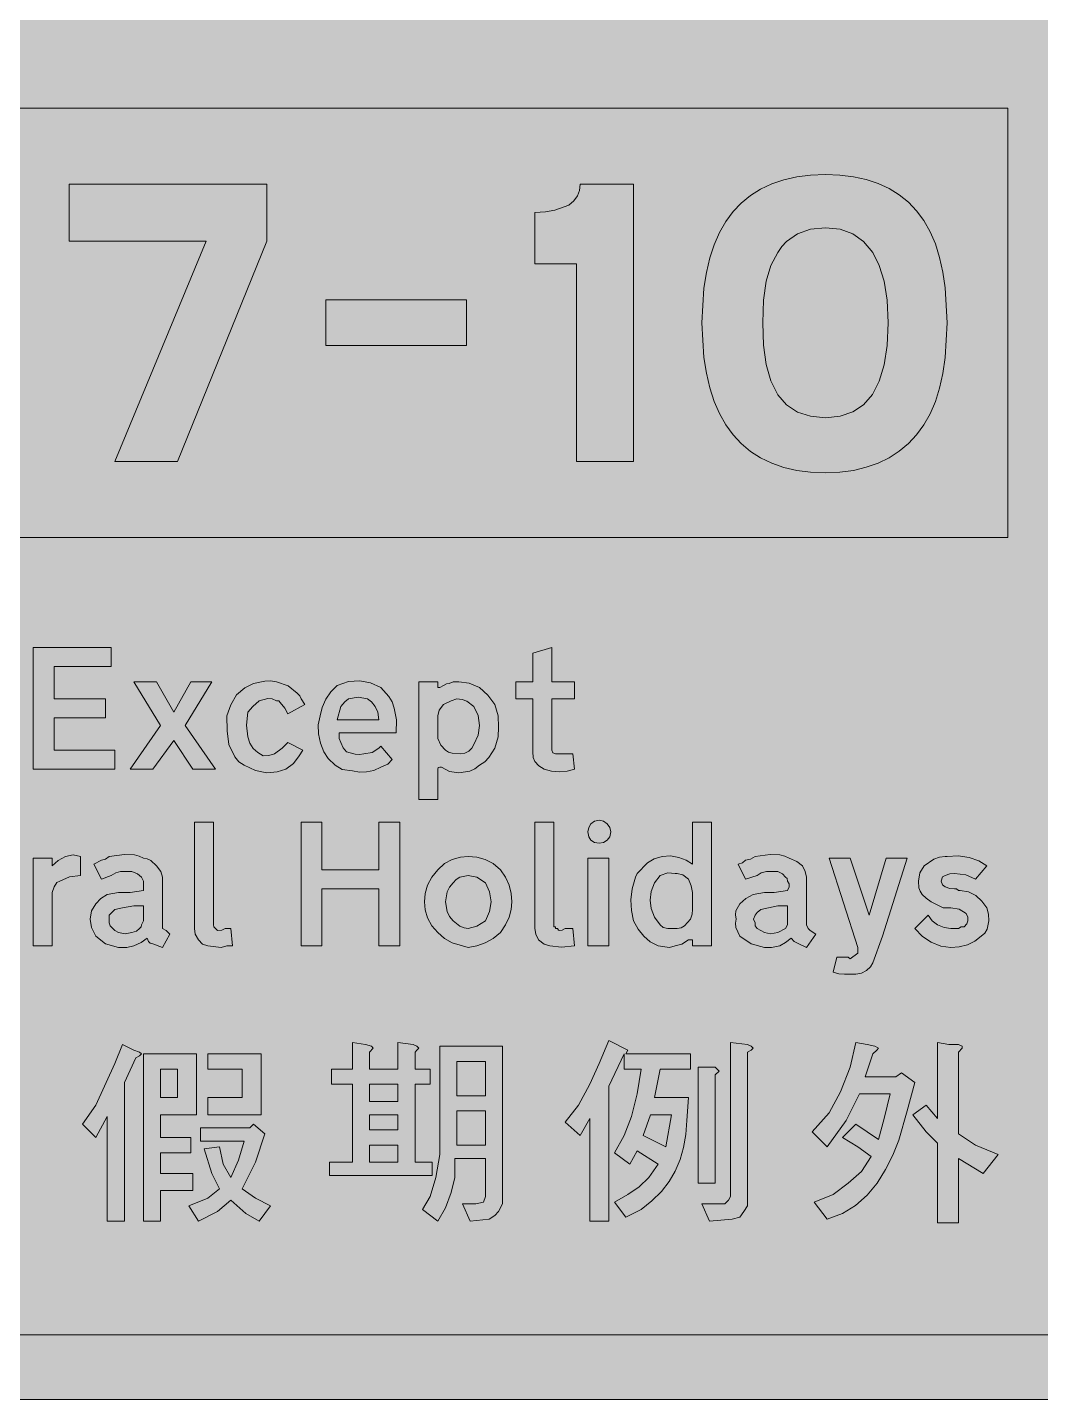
# Model space of a CAD drawing. Header units: metres. Extents: x 130 to 440, y 6 to 266.
# Drawn here: x 194.8 to 290.7, y 5.9 to 136 of the extents above; entities that cross this region are included whole.
import ezdxf

# ---------------------------------------------------------------- set-up
doc = ezdxf.new("R2010")
doc.units = ezdxf.units.M
for name, color, linetype, true_color in [('FILL_BLACK_000000', 7, 'Continuous', 0x000000), ('FILL_BLUE_0000FF', 7, 'Continuous', 0x0000ff), ('FILL_WHITE_FFFFFF', 7, 'Continuous', 0xffffff), ('STROKE_BLUE_0000FF', 7, 'Continuous', 0x0000ff), ('STROKE_WHITE_FFFFFF', 7, 'Continuous', 0xffffff)]:
    doc.layers.add(name, color=color, linetype=linetype, true_color=true_color)

msp = doc.modelspace()

# ---------------------------------------------------------------- hatches: boundary and pattern name
at = {"layer": 'FILL_BLACK_000000', "true_color": 0x000000}
h = msp.add_hatch(color=7, dxfattribs=at)
h.dxf.hatch_style = 1
h.paths.add_polyline_path([(211.68, 115.74), (198.72, 115.74), (198.72, 121.14), (217.44, 121.14), (217.44, 115.74), (208.98, 94.86), (203.04, 94.86), (211.68, 115.74)])
h = msp.add_hatch(color=7, dxfattribs=at)
h.dxf.hatch_style = 1
h.paths.add_polyline_path([(252.18, 94.86), (246.78, 94.86), (246.78, 113.58), (242.82, 113.58), (242.82, 118.44), (243.83, 118.5), (244.71, 118.67), (246.06, 119.16), (246.53, 119.57), (246.87, 120.02), (247.07, 120.53), (247.14, 121.14), (252.18, 121.14), (252.18, 94.86)])
h = msp.add_hatch(color=7, dxfattribs=at)
h.dxf.hatch_style = 1
h.paths.add_polyline_path([(281.49, 103.2), (281.18, 101.81), (280.78, 100.53), (280.29, 99.37), (279.69, 98.32), (279, 97.38), (278.22, 96.55), (277.35, 95.83), (276.39, 95.21), (275.36, 94.7), (274.23, 94.3), (273.03, 94.01), (271.74, 93.84), (270.36, 93.78), (268.95, 93.84), (267.64, 94.01), (266.41, 94.29), (265.27, 94.69), (264.22, 95.19), (263.26, 95.81), (262.39, 96.54), (261.61, 97.38), (260.92, 98.33), (260.32, 99.39), (259.81, 100.55), (259.4, 101.83), (259.08, 103.21), (258.85, 104.7), (258.66, 108), (258.85, 111.29), (259.08, 112.77), (259.4, 114.14), (259.81, 115.4), (260.32, 116.56), (260.92, 117.6), (261.61, 118.53), (262.39, 119.35), (263.26, 120.07), (264.22, 120.67), (265.27, 121.16), (266.41, 121.55), (267.64, 121.82), (268.95, 121.99), (270.36, 122.04), (271.74, 121.99), (273.03, 121.83), (274.23, 121.57), (275.36, 121.21), (276.39, 120.73), (277.35, 120.14), (278.22, 119.44), (279, 118.62), (279.69, 117.68), (280.29, 116.63), (280.78, 115.47), (281.18, 114.19), (281.49, 112.8), (281.71, 111.3), (281.88, 108), (281.71, 104.7), (281.49, 103.2)])
h.paths.add_polyline_path([(275.92, 111.94), (275.46, 113.44), (274.86, 114.66), (273.98, 115.71), (272.95, 116.44), (271.75, 116.86), (270.36, 117), (268.95, 116.86), (267.71, 116.44), (266.66, 115.71), (266.23, 115.23), (265.86, 114.66), (265.18, 113.44), (264.74, 111.94), (264.49, 110.13), (264.42, 108), (264.49, 105.87), (264.74, 104.04), (265.18, 102.48), (265.86, 101.16), (266.66, 100.22), (267.71, 99.54), (268.95, 99.14), (270.36, 99), (271.75, 99.14), (272.96, 99.55), (273.98, 100.23), (274.82, 101.21), (275.46, 102.46), (275.93, 104.01), (276.21, 105.86), (276.3, 108), (276.2, 110.13), (275.92, 111.94)], flags=16)
h = msp.add_hatch(color=7, dxfattribs=at)
h.dxf.hatch_style = 1
h.paths.add_polyline_path([(236.34, 110.16), (236.34, 105.84), (223.02, 105.84), (223.02, 110.16), (236.34, 110.16)])
at = {"layer": 'FILL_BLUE_0000FF', "true_color": 0x0000ff}
h = msp.add_hatch(color=7, dxfattribs=at)
h.dxf.hatch_style = 1
h.paths.add_polyline_path([(427.32, 259.92), (428.4, 259.79), (429.48, 259.38), (430.12, 259.18), (430.7, 258.89), (431.64, 258.12), (432.5, 257.04), (433.08, 255.96), (433.29, 255.39), (433.4, 254.79), (433.44, 253.62), (433.44, 18.36), (433.34, 17.15), (433.01, 15.98), (432.45, 14.87), (431.64, 13.86), (430.7, 13.1), (430.12, 12.8), (429.48, 12.6), (428.4, 12.2), (427.32, 12.06), (142.02, 12.06), (140.91, 12.16), (139.79, 12.49), (138.7, 13.05), (137.7, 13.86), (136.91, 14.94), (136.26, 16.02), (136.01, 17.19), (135.9, 18.36), (135.9, 253.62), (136, 254.83), (136.33, 256.01), (136.89, 257.11), (137.7, 258.12), (138.7, 258.93), (139.79, 259.49), (140.91, 259.82), (142.02, 259.92), (427.32, 259.92)])
at = {"layer": 'FILL_WHITE_FFFFFF', "true_color": 0xffffff}
h = msp.add_hatch(color=7, dxfattribs=at)
h.dxf.hatch_style = 1
h.paths.add_polyline_path([(427.32, 266.04), (429.57, 265.86), (430.71, 265.58), (431.82, 265.14), (433, 264.67), (434.12, 264.06), (435.16, 263.32), (436.14, 262.44), (437.63, 260.44), (438.84, 258.3), (439.49, 255.96), (439.68, 254.81), (439.74, 253.62), (439.74, 18.36), (439.68, 17.17), (439.49, 16.02), (438.84, 13.68), (437.63, 11.54), (436.14, 9.54), (435.16, 8.66), (434.12, 7.92), (433, 7.31), (431.82, 6.84), (430.71, 6.4), (429.57, 6.12), (427.32, 5.94), (142.02, 5.94), (139.77, 6.12), (138.63, 6.4), (137.52, 6.84), (136.34, 7.31), (135.25, 7.92), (134.25, 8.66), (133.38, 9.54), (132.5, 10.52), (131.74, 11.54), (130.5, 13.68), (129.85, 16.02), (129.66, 17.17), (129.6, 18.36), (129.6, 253.62), (129.66, 254.73), (129.85, 255.89), (130.5, 258.3), (131.74, 260.44), (132.5, 261.46), (133.38, 262.44), (134.25, 263.32), (135.25, 264.06), (136.34, 264.67), (137.52, 265.14), (138.63, 265.58), (139.77, 265.86), (142.02, 266.04), (427.32, 266.04)])
h = msp.add_hatch(color=7, dxfattribs=at)
h.dxf.hatch_style = 1
h.paths.add_polyline_path([(287.64, 128.34), (287.64, 87.66), (152.82, 87.66), (152.82, 128.34), (287.64, 128.34)])
h = msp.add_hatch(color=7, dxfattribs=at)
h.dxf.hatch_style = 1
h.paths.add_polyline_path([(195.3, 77.22), (202.68, 77.22), (202.68, 75.42), (197.28, 75.42), (197.28, 72.36), (202.14, 72.36), (202.14, 70.56), (197.28, 70.56), (197.28, 67.5), (203.04, 67.5), (203.04, 65.7), (195.3, 65.7), (195.3, 77.22)])
h = msp.add_hatch(color=7, dxfattribs=at)
h.dxf.hatch_style = 1
h.paths.add_polyline_path([(244.55, 67.25), (244.8, 67.14), (245.7, 67.14), (246.42, 67.14), (246.6, 65.7), (245.9, 65.5), (245.16, 65.43), (244.42, 65.5), (243.72, 65.7), (243.2, 65.99), (242.82, 66.42), (242.66, 66.8), (242.64, 67.32), (242.64, 72.36), (241.02, 72.36), (241.02, 73.98), (242.64, 73.98), (242.64, 76.68), (244.44, 77.22), (244.44, 73.98), (246.6, 73.98), (246.6, 72.36), (244.44, 72.36), (244.44, 67.5), (244.55, 67.25)])
h = msp.add_hatch(color=7, dxfattribs=at)
h.dxf.hatch_style = 1
h.paths.add_polyline_path([(208.62, 68.4), (206.64, 65.7), (204.48, 65.7), (207.36, 69.84), (204.84, 73.98), (207, 73.98), (208.62, 71.1), (210.24, 73.98), (212.22, 73.98), (209.7, 69.84), (212.58, 65.7), (210.42, 65.7), (208.62, 68.4)])
h = msp.add_hatch(color=7, dxfattribs=at)
h.dxf.hatch_style = 1
h.paths.add_polyline_path([(217.62, 66.98), (218.16, 67.14), (218.88, 67.68), (219.42, 68.22), (220.86, 67.5), (220.5, 66.96), (219.96, 66.24), (219.24, 65.7), (218.41, 65.45), (217.44, 65.34), (216.36, 65.57), (215.28, 66.06), (214.8, 66.39), (214.42, 66.85), (213.84, 68.04), (213.68, 69.32), (213.66, 70.74), (214.04, 71.8), (214.56, 72.72), (215.37, 73.4), (216.18, 73.8), (217.26, 74.03), (217.8, 74.05), (218.34, 73.98), (219.46, 73.58), (220.32, 72.9), (220.57, 72.63), (220.68, 72.36), (221.04, 71.82), (219.42, 70.92), (219.13, 71.46), (218.7, 72), (218.59, 72.16), (218.34, 72.18), (217.93, 72.36), (217.53, 72.38), (216.72, 72.18), (216.11, 71.64), (215.64, 71.1), (215.5, 69.86), (215.64, 68.76), (215.84, 68.15), (216.16, 67.66), (216.58, 67.27), (217.08, 66.96), (217.62, 66.98)])
h = msp.add_hatch(color=7, dxfattribs=at)
h.dxf.hatch_style = 1
h.paths.add_polyline_path([(223.92, 66.06), (223.24, 66.69), (222.84, 67.32), (222.51, 68.16), (222.32, 69.03), (222.31, 69.9), (222.48, 70.74), (222.68, 71.54), (223.02, 72.32), (223.49, 73.02), (224.1, 73.62), (225.18, 74), (226.24, 74.07), (227.26, 73.87), (228.24, 73.44), (229, 72.59), (229.3, 72.07), (229.5, 71.46), (229.72, 70.36), (229.68, 69.12), (224.28, 69.12), (224.28, 68.94), (224.28, 68.58), (224.46, 68.22), (224.66, 67.7), (225, 67.32), (225.81, 67.1), (226.21, 67.07), (226.62, 67.14), (227.41, 67.28), (228.06, 67.68), (228.24, 67.86), (229.32, 66.6), (228.91, 66.17), (228.24, 65.88), (227.57, 65.57), (226.89, 65.43), (226.21, 65.42), (225.54, 65.52), (224.59, 65.66), (223.92, 66.06)])
h.paths.add_polyline_path([(227.95, 71.08), (227.7, 71.64), (227.34, 72.07), (226.98, 72.36), (226.08, 72.5), (225.18, 72.36), (224.82, 72.07), (224.46, 71.64), (224.1, 70.38), (228.06, 70.38), (227.95, 71.08)], flags=16)
h = msp.add_hatch(color=7, dxfattribs=at)
h.dxf.hatch_style = 1
h.paths.add_polyline_path([(234.45, 73.78), (234.72, 73.8), (235.1, 73.96), (235.62, 73.98), (236.61, 73.85), (237.6, 73.44), (238.39, 72.7), (239.04, 71.82), (239.36, 70.74), (239.4, 69.66), (239.36, 68.74), (239.04, 67.68), (238.46, 66.8), (238.08, 66.39), (237.6, 66.06), (237.16, 65.72), (236.68, 65.5), (235.62, 65.34), (234.74, 65.48), (234, 65.88), (233.82, 65.88), (233.66, 65.86), (233.64, 65.7), (233.64, 62.82), (231.84, 62.82), (231.84, 73.98), (233.64, 73.98), (233.64, 73.44), (233.82, 73.44), (234.18, 73.62), (234.45, 73.78)])
h.paths.add_polyline_path([(233.64, 70.74), (233.64, 68.58), (233.93, 67.97), (234.36, 67.5), (234.66, 67.29), (235.01, 67.19), (235.8, 67.14), (236.2, 67.2), (236.57, 67.39), (236.86, 67.67), (237.06, 68.04), (237.47, 68.91), (237.6, 69.84), (237.47, 70.77), (237.06, 71.64), (236.39, 72.14), (235.95, 72.3), (235.44, 72.36), (234.9, 72.18), (234.18, 71.82), (233.78, 71.28), (233.64, 70.74)], flags=16)
h = msp.add_hatch(color=7, dxfattribs=at)
h.dxf.hatch_style = 1
h.paths.add_polyline_path([(210.6, 60.66), (212.4, 60.66), (212.4, 50.94), (212.42, 50.76), (212.58, 50.58), (212.76, 50.4), (213.19, 50.42), (213.48, 50.58), (214.02, 50.58), (214.2, 48.96), (213.66, 48.94), (213.12, 48.78), (211.86, 48.96), (211.34, 49.1), (210.96, 49.5), (210.65, 50.04), (210.6, 50.58), (210.6, 60.66)])
h = msp.add_hatch(color=7, dxfattribs=at)
h.dxf.hatch_style = 1
h.paths.add_polyline_path([(228.06, 54.36), (222.66, 54.36), (222.66, 48.96), (220.68, 48.96), (220.68, 60.66), (222.66, 60.66), (222.66, 56.16), (228.06, 56.16), (228.06, 60.66), (230.04, 60.66), (230.04, 48.96), (228.06, 48.96), (228.06, 54.36)])
h = msp.add_hatch(color=7, dxfattribs=at)
h.dxf.hatch_style = 1
h.paths.add_polyline_path([(244.62, 60.66), (244.62, 50.94), (244.62, 50.83), (244.62, 50.76), (244.8, 50.76), (244.8, 50.58), (244.98, 50.58), (245.07, 50.42), (245.16, 50.4), (245.43, 50.42), (245.7, 50.58), (246.42, 50.58), (246.6, 48.96), (245.36, 48.83), (244.26, 48.96), (243.72, 49.1), (243.18, 49.5), (242.93, 50.04), (242.82, 50.58), (242.82, 60.66), (244.62, 60.66)])
h = msp.add_hatch(color=7, dxfattribs=at)
h.dxf.hatch_style = 1
h.paths.add_polyline_path([(249.93, 59.29), (249.68, 58.95), (249.34, 58.75), (248.94, 58.68), (248.47, 58.75), (248.13, 58.95), (247.93, 59.29), (247.86, 59.76), (247.93, 60.16), (248.13, 60.5), (248.47, 60.75), (248.94, 60.84), (249.34, 60.75), (249.68, 60.5), (249.93, 60.16), (250.02, 59.76), (249.93, 59.29)])
h = msp.add_hatch(color=7, dxfattribs=at)
h.dxf.hatch_style = 1
h.paths.add_polyline_path([(256.14, 48.96), (255.6, 48.78), (254.52, 48.96), (253.77, 49.33), (253.15, 49.86), (252.62, 50.53), (252.18, 51.3), (251.98, 52.28), (251.93, 53.3), (252.05, 54.36), (252.36, 55.44), (252.54, 55.8), (253.51, 56.81), (254.13, 57.19), (254.88, 57.42), (255.68, 57.46), (256.46, 57.33), (257.16, 57.07), (257.76, 56.7), (257.76, 60.66), (259.56, 60.66), (259.56, 48.96), (257.76, 48.96), (257.76, 49.5), (257.58, 49.5), (257.4, 49.5), (256.77, 49.1), (256.14, 48.96)])
h.paths.add_polyline_path([(257.02, 50.83), (257.58, 51.48), (257.74, 51.93), (257.76, 52.38), (257.76, 54), (257.65, 54.63), (257.4, 55.26), (256.86, 55.67), (256.32, 55.8), (256.14, 55.8), (255.42, 55.85), (254.7, 55.62), (254.16, 54.9), (253.86, 54.09), (253.76, 53.28), (253.86, 52.47), (254.16, 51.66), (254.7, 50.94), (254.99, 50.69), (255.42, 50.58), (256.32, 50.58), (256.69, 50.64), (257.02, 50.83)], flags=16)
h = msp.add_hatch(color=7, dxfattribs=at)
h.dxf.hatch_style = 1
h.paths.add_polyline_path([(197.66, 57.04), (198.36, 57.42), (199.08, 57.56), (199.8, 57.42), (199.8, 55.62), (198.74, 55.49), (197.82, 55.08), (197.55, 54.95), (197.28, 54.54), (197.1, 54), (197.1, 48.96), (195.3, 48.96), (195.3, 57.24), (197.1, 57.24), (197.1, 56.52), (197.66, 57.04)])
h = msp.add_hatch(color=7, dxfattribs=at)
h.dxf.hatch_style = 1
h.paths.add_polyline_path([(202.14, 57.17), (202.5, 57.42), (203.94, 57.6), (204.91, 57.56), (205.33, 57.45), (205.74, 57.24), (206.11, 57.18), (206.44, 57.02), (207, 56.52), (207.41, 55.98), (207.54, 55.44), (207.54, 53.64), (207.54, 50.94), (207.54, 50.58), (207.9, 50.4), (208.26, 50.04), (207.54, 48.78), (206.64, 49.14), (206.4, 49.2), (206.24, 49.34), (206.1, 49.68), (205.54, 49.25), (204.84, 48.96), (204.19, 48.8), (203.4, 48.78), (202.14, 49.14), (201.24, 49.86), (200.84, 50.67), (200.7, 51.48), (200.84, 52.27), (201.24, 52.92), (201.71, 53.44), (202.32, 53.82), (203.4, 54), (204.48, 54), (205.74, 54.18), (205.74, 54.54), (205.74, 55.08), (205.56, 55.44), (205.18, 55.78), (204.66, 55.98), (203.58, 55.98), (203.13, 55.87), (202.68, 55.62), (201.78, 55.26), (201.06, 56.7), (201.78, 57.06), (202.14, 57.17)])
h.paths.add_polyline_path([(204.66, 50.22), (205.09, 50.33), (205.38, 50.58), (205.54, 50.76), (205.56, 50.94), (205.74, 51.3), (205.74, 52.74), (204.84, 52.74), (203.76, 52.56), (203.04, 52.38), (202.5, 51.84), (202.5, 51.12), (202.61, 50.85), (202.86, 50.58), (203.04, 50.4), (203.4, 50.22), (204.03, 50.09), (204.66, 50.22)], flags=16)
h = msp.add_hatch(color=7, dxfattribs=at)
h.dxf.hatch_style = 1
h.paths.add_polyline_path([(232.67, 54.7), (233.06, 55.45), (233.64, 56.16), (234.27, 56.74), (235.01, 57.13), (235.79, 57.35), (236.52, 57.42), (237.33, 57.35), (238.12, 57.13), (238.87, 56.74), (239.58, 56.16), (240.05, 55.45), (240.39, 54.7), (240.59, 53.91), (240.66, 53.1), (240.59, 52.4), (240.39, 51.66), (240.05, 50.92), (239.58, 50.22), (238.87, 49.64), (238.12, 49.23), (237.33, 48.95), (236.52, 48.78), (235.01, 49.23), (234.27, 49.64), (233.64, 50.22), (233.06, 50.85), (232.67, 51.59), (232.45, 52.37), (232.38, 53.1), (232.45, 53.91), (232.67, 54.7)])
h.paths.add_polyline_path([(235.38, 55.24), (235.08, 54.9), (234.74, 54.49), (234.52, 54.07), (234.36, 53.1), (234.52, 52.2), (234.74, 51.73), (235.08, 51.3), (235.73, 50.81), (236.12, 50.64), (236.52, 50.58), (237.33, 50.81), (238.14, 51.3), (238.55, 52.2), (238.68, 53.1), (238.55, 54.07), (238.14, 54.9), (237.33, 55.46), (236.52, 55.62), (235.73, 55.46), (235.38, 55.24)], flags=16)
h = msp.add_hatch(color=7, dxfattribs=at)
h.dxf.hatch_style = 1
h.paths.add_polyline_path([(249.84, 57.24), (249.84, 48.96), (247.86, 48.96), (247.86, 57.24), (249.84, 57.24)])
h = msp.add_hatch(color=7, dxfattribs=at)
h.dxf.hatch_style = 1
h.paths.add_polyline_path([(262.8, 57.06), (263.25, 57.17), (263.7, 57.42), (265.14, 57.6), (266.04, 57.56), (266.51, 57.45), (266.94, 57.24), (267.64, 56.95), (268.2, 56.52), (268.45, 55.98), (268.56, 55.44), (268.56, 53.64), (268.56, 50.94), (268.74, 50.58), (268.92, 50.4), (269.46, 50.04), (268.56, 48.78), (267.84, 49.14), (267.41, 49.34), (267.12, 49.68), (266.58, 49.25), (266.04, 48.96), (265.25, 48.8), (264.6, 48.78), (263.34, 49.14), (262.26, 49.86), (261.88, 50.67), (261.83, 51.08), (261.9, 51.48), (261.83, 51.88), (261.88, 52.27), (262.26, 52.92), (262.82, 53.44), (263.52, 53.82), (264.6, 54), (265.5, 54), (266.76, 54.18), (266.94, 54.54), (266.92, 54.81), (266.76, 55.08), (266.74, 55.33), (266.58, 55.44), (266.29, 55.78), (265.86, 55.98), (264.78, 55.98), (264.26, 55.87), (263.88, 55.62), (262.8, 55.26), (262.08, 56.7), (262.51, 56.81), (262.8, 57.06)])
h.paths.add_polyline_path([(265.86, 50.22), (266.58, 50.58), (266.76, 50.94), (266.76, 51.3), (266.76, 52.74), (265.86, 52.74), (264.96, 52.56), (264.24, 52.38), (263.9, 52.11), (263.7, 51.84), (263.56, 51.48), (263.7, 51.12), (263.72, 50.85), (263.88, 50.58), (264.24, 50.4), (264.6, 50.22), (265.16, 50.09), (265.86, 50.22)], flags=16)
h = msp.add_hatch(color=7, dxfattribs=at)
h.dxf.hatch_style = 1
h.paths.add_polyline_path([(273.42, 48.78), (270.72, 57.24), (272.7, 57.24), (274.5, 51.84), (276.12, 57.24), (278.1, 57.24), (275.76, 49.86), (274.86, 47.34), (274.63, 46.94), (274.25, 46.6), (273.77, 46.35), (273.24, 46.26), (272.16, 46.26), (271.62, 46.28), (271.08, 46.44), (271.44, 47.88), (272.52, 47.88), (272.7, 47.7), (273.42, 48.24), (273.42, 48.78)])
h = msp.add_hatch(color=7, dxfattribs=at)
h.dxf.hatch_style = 1
h.paths.add_polyline_path([(282.15, 54.38), (282.6, 54.36), (282.78, 54.36), (282.96, 54.18), (283.14, 54.18), (283.91, 54.05), (284.6, 53.71), (285.19, 53.19), (285.66, 52.56), (285.82, 51.93), (285.84, 51.3), (285.68, 50.51), (285.46, 50.16), (285.12, 49.86), (284.52, 49.39), (283.81, 49.05), (283.04, 48.85), (282.24, 48.78), (281.3, 48.91), (280.39, 49.28), (279.56, 49.84), (278.82, 50.58), (280.08, 51.84), (280.46, 51.32), (280.98, 50.94), (281.61, 50.69), (282.24, 50.58), (282.96, 50.58), (283.23, 50.74), (283.5, 50.76), (283.75, 51.03), (283.86, 51.3), (283.86, 51.66), (283.68, 52.02), (283.03, 52.43), (282.24, 52.56), (281.52, 52.56), (280.39, 53.12), (279.9, 53.45), (279.54, 53.82), (279.33, 54.12), (279.22, 54.45), (279.18, 55.08), (279.31, 55.87), (279.72, 56.52), (280.64, 57.17), (281.16, 57.36), (281.7, 57.42), (281.88, 57.42), (282.95, 57.46), (283.97, 57.31), (284.89, 56.99), (285.66, 56.52), (284.58, 55.26), (283.66, 55.67), (282.6, 55.8), (282.15, 55.78), (281.7, 55.62), (281.45, 55.49), (281.34, 55.08), (281.45, 54.74), (281.7, 54.54), (282.15, 54.38)])
h = msp.add_hatch(color=7, dxfattribs=at)
h.dxf.hatch_style = 1
h.paths.add_polyline_path([(205.38, 38.88), (205.56, 38.7), (205.38, 38.52), (205.02, 38.34), (203.94, 36), (203.94, 22.86), (202.32, 22.86), (202.32, 32.76), (201.24, 30.78), (199.98, 32.04), (201.24, 33.84), (203.04, 37.8), (203.76, 39.6), (204.84, 39.06), (205.38, 38.88)])
h = msp.add_hatch(color=7, dxfattribs=at)
h.dxf.hatch_style = 1
h.paths.add_polyline_path([(227.34, 39.42), (227.52, 39.24), (227.16, 38.88), (227.16, 37.26), (229.86, 37.26), (229.86, 39.78), (231.3, 39.6), (231.66, 39.42), (231.84, 39.24), (231.66, 39.06), (231.48, 38.88), (231.48, 37.26), (232.92, 37.26), (232.92, 35.82), (231.48, 35.82), (231.48, 28.44), (233.1, 28.44), (233.1, 27.18), (223.38, 27.18), (223.38, 28.44), (225.54, 28.44), (225.54, 35.82), (223.56, 35.82), (223.56, 37.26), (225.54, 37.26), (225.54, 39.78), (226.8, 39.6), (227.34, 39.42)])
h.paths.add_polyline_path([(227.16, 31.5), (229.86, 31.5), (229.86, 32.94), (227.16, 32.94), (227.16, 31.5)], flags=16)
h.paths.add_polyline_path([(227.16, 30.06), (227.16, 28.44), (229.86, 28.44), (229.86, 30.06), (227.16, 30.06)], flags=16)
h.paths.add_polyline_path([(229.86, 35.82), (227.16, 35.82), (227.16, 34.2), (229.86, 34.2), (229.86, 35.82)], flags=16)
h = msp.add_hatch(color=7, dxfattribs=at)
h.dxf.hatch_style = 1
h.paths.add_polyline_path([(239.4, 23.76), (239.04, 23.4), (238.5, 23.04), (236.7, 22.86), (235.98, 24.48), (237.24, 24.48), (237.96, 24.66), (238.14, 25.2), (238.14, 28.8), (235.26, 28.8), (235.26, 27), (234.9, 25.56), (234.36, 24.12), (233.64, 22.86), (232.2, 23.94), (232.92, 25.2), (233.46, 27), (233.82, 29.16), (233.82, 39.42), (239.76, 39.42), (239.76, 24.48), (239.4, 23.76)])
h.paths.add_polyline_path([(235.44, 33.3), (235.44, 30.06), (238.14, 30.06), (238.14, 33.3), (235.44, 33.3)], flags=16)
h.paths.add_polyline_path([(238.14, 37.98), (235.44, 37.98), (235.44, 34.74), (238.14, 34.74), (238.14, 37.98)], flags=16)
h = msp.add_hatch(color=7, dxfattribs=at)
h.dxf.hatch_style = 1
h.paths.add_polyline_path([(248.04, 35.82), (248.94, 37.8), (249.84, 39.96), (251.64, 39.06), (251.46, 38.7), (257.58, 38.7), (257.58, 37.26), (254.7, 37.26), (254.16, 34.56), (257.4, 34.56), (257.22, 32.4), (257.13, 31.07), (256.92, 29.84), (256.6, 28.68), (256.14, 27.6), (255.55, 26.6), (254.82, 25.65), (253.93, 24.77), (252.9, 23.94), (251.46, 23.22), (250.38, 24.66), (251.64, 25.38), (252.72, 26.1), (253.62, 27), (254.52, 28.26), (252.54, 29.52), (251.82, 28.26), (250.38, 29.34), (251.28, 30.96), (252, 32.76), (252.54, 34.92), (252.9, 37.26), (251.28, 37.26), (251.28, 38.7), (249.84, 35.64), (249.84, 22.86), (248.04, 22.86), (248.04, 32.58), (247.14, 30.96), (245.7, 32.22), (246.96, 33.84), (248.04, 35.82)])
h.paths.add_polyline_path([(255.24, 29.88), (255.78, 32.94), (253.8, 32.94), (253.08, 30.96), (255.24, 29.88)], flags=16)
h = msp.add_hatch(color=7, dxfattribs=at)
h.dxf.hatch_style = 1
h.paths.add_polyline_path([(262.98, 39.6), (263.34, 39.42), (263.52, 39.24), (263.34, 39.06), (262.98, 38.88), (262.98, 24.3), (262.62, 23.76), (262.26, 23.22), (261.54, 23.04), (259.38, 22.86), (258.66, 24.48), (260.82, 24.48), (261.18, 24.84), (261.36, 25.2), (261.36, 39.78), (262.98, 39.6)])
h = msp.add_hatch(color=7, dxfattribs=at)
h.dxf.hatch_style = 1
h.paths.add_polyline_path([(275.04, 39.42), (275.4, 39.24), (275.22, 39.06), (274.86, 38.7), (274.14, 36.54), (277.02, 36.54), (277.56, 36.9), (278.82, 36), (278.1, 33.3), (277.31, 30.51), (276.74, 29.1), (276.06, 27.74), (275.25, 26.46), (274.3, 25.31), (273.22, 24.34), (271.98, 23.58), (270.54, 23.04), (269.28, 24.66), (271.08, 25.38), (272.52, 26.46), (273.78, 27.54), (274.68, 28.98), (273.42, 29.88), (271.98, 30.78), (273.24, 32.04), (275.4, 30.6), (275.94, 32.58), (276.48, 34.92), (273.6, 34.92), (272.34, 32.4), (270.54, 29.88), (269.1, 31.32), (270.72, 33.12), (271.8, 35.1), (272.7, 37.44), (273.24, 39.78), (274.32, 39.6), (275.04, 39.42)])
h = msp.add_hatch(color=7, dxfattribs=at)
h.dxf.hatch_style = 1
h.paths.add_polyline_path([(282.96, 39.6), (283.32, 39.42), (283.32, 39.24), (282.96, 38.88), (282.96, 31.14), (284.58, 30.06), (286.74, 29.16), (285.3, 27.36), (282.96, 28.8), (282.96, 22.68), (280.98, 22.68), (280.98, 30.24), (279.9, 31.32), (278.64, 32.94), (279.9, 33.84), (280.98, 32.58), (280.98, 39.78), (282.06, 39.6), (282.96, 39.6)])
h = msp.add_hatch(color=7, dxfattribs=at)
h.dxf.hatch_style = 1
h.paths.add_polyline_path([(210.78, 32.94), (207.36, 32.94), (207.36, 30.78), (210.24, 30.78), (210.24, 29.34), (207.36, 29.34), (207.36, 27.36), (210.42, 27.36), (210.42, 25.74), (207.36, 25.74), (207.36, 22.86), (205.74, 22.86), (205.74, 38.7), (210.78, 38.7), (210.78, 32.94)])
h.paths.add_polyline_path([(208.98, 37.26), (207.36, 37.26), (207.36, 34.56), (208.98, 34.56), (208.98, 37.26)], flags=16)
h = msp.add_hatch(color=7, dxfattribs=at)
h.dxf.hatch_style = 1
h.paths.add_polyline_path([(216.9, 38.7), (216.9, 32.94), (211.86, 32.94), (211.86, 34.56), (215.1, 34.56), (215.1, 37.26), (211.86, 37.26), (211.86, 38.7), (216.9, 38.7)])
h = msp.add_hatch(color=7, dxfattribs=at)
h.dxf.hatch_style = 1
h.paths.add_polyline_path([(259.92, 37.44), (260.28, 37.08), (259.92, 36.72), (259.92, 26.46), (258.3, 26.46), (258.3, 37.44), (259.92, 37.44)])
h = msp.add_hatch(color=7, dxfattribs=at)
h.dxf.hatch_style = 1
h.paths.add_polyline_path([(215.82, 31.68), (216.18, 32.04), (217.26, 31.14), (216.36, 28.44), (215.1, 25.92), (216.36, 25.02), (217.8, 24.3), (216.72, 22.86), (215.46, 23.58), (214.02, 24.84), (212.76, 23.76), (210.96, 22.86), (210.06, 24.3), (211.86, 25.02), (212.94, 25.92), (212.22, 27.36), (211.5, 29.7), (212.94, 29.88), (213.3, 28.26), (214.02, 27), (214.74, 28.62), (215.28, 30.42), (211.14, 30.42), (211.14, 31.68), (215.82, 31.68)])

# ---------------------------------------------------------------- linework, layer by layer
at = {"layer": 'FILL_BLACK_000000', "lineweight": 0, "true_color": 0x000000}
for points in [[(211.68, 115.74), (198.72, 115.74), (198.72, 121.14), (217.44, 121.14), (217.44, 115.74), (208.98, 94.86), (203.04, 94.86)], [(252.18, 94.86), (246.78, 94.86), (246.78, 113.58), (242.82, 113.58), (242.82, 118.44), (243.83, 118.5), (244.71, 118.67), (246.06, 119.16), (246.53, 119.57), (246.87, 120.02), (247.07, 120.53), (247.14, 121.14), (252.18, 121.14)], [(281.49, 103.2), (281.18, 101.81), (280.78, 100.53), (280.29, 99.37), (279.69, 98.32), (279, 97.38), (278.22, 96.55), (277.35, 95.83), (276.39, 95.21), (275.36, 94.7), (274.23, 94.3), (273.03, 94.01), (271.74, 93.84), (270.36, 93.78), (268.95, 93.84), (267.64, 94.01), (266.41, 94.29), (265.27, 94.69), (264.22, 95.19), (263.26, 95.81), (262.39, 96.54), (261.61, 97.38), (260.92, 98.33), (260.32, 99.39), (259.81, 100.55), (259.4, 101.83), (259.08, 103.21), (258.85, 104.7), (258.66, 108), (258.85, 111.29), (259.08, 112.77), (259.4, 114.14), (259.81, 115.4), (260.32, 116.56), (260.92, 117.6), (261.61, 118.53), (262.39, 119.35), (263.26, 120.07), (264.22, 120.67), (265.27, 121.16), (266.41, 121.55), (267.64, 121.82), (268.95, 121.99), (270.36, 122.04), (271.74, 121.99), (273.03, 121.83), (274.23, 121.57), (275.36, 121.21), (276.39, 120.73), (277.35, 120.14), (278.22, 119.44), (279, 118.62), (279.69, 117.68), (280.29, 116.63), (280.78, 115.47), (281.18, 114.19), (281.49, 112.8), (281.71, 111.3), (281.88, 108), (281.71, 104.7)], [(275.92, 111.94), (275.46, 113.44), (274.86, 114.66), (273.98, 115.71), (272.95, 116.44), (271.75, 116.86), (270.36, 117), (268.95, 116.86), (267.71, 116.44), (266.66, 115.71), (266.23, 115.23), (265.86, 114.66), (265.18, 113.44), (264.74, 111.94), (264.49, 110.13), (264.42, 108), (264.49, 105.87), (264.74, 104.04), (265.18, 102.48), (265.86, 101.16), (266.66, 100.22), (267.71, 99.54), (268.95, 99.14), (270.36, 99), (271.75, 99.14), (272.96, 99.55), (273.98, 100.23), (274.82, 101.21), (275.46, 102.46), (275.93, 104.01), (276.21, 105.86), (276.3, 108), (276.2, 110.13)], [(236.34, 110.16), (236.34, 105.84), (223.02, 105.84), (223.02, 110.16)]]:
    msp.add_lwpolyline(points, close=True, dxfattribs=at)
at = {"layer": 'FILL_BLUE_0000FF', "lineweight": 0, "true_color": 0x0000ff}
msp.add_lwpolyline([(427.32, 12.06), (142.02, 12.06), (140.91, 12.16), (139.79, 12.49), (138.7, 13.05), (137.7, 13.86), (136.91, 14.94), (136.26, 16.02), (136.01, 17.19), (135.9, 18.36), (135.9, 253.62), (136, 254.83), (136.33, 256.01), (136.89, 257.11), (137.7, 258.12), (138.7, 258.93), (139.79, 259.49), (140.91, 259.82), (142.02, 259.92), (427.32, 259.92)], dxfattribs=at)
at = {"layer": 'FILL_WHITE_FFFFFF', "lineweight": 0, "true_color": 0xffffff}
msp.add_lwpolyline([(427.32, 5.94), (142.02, 5.94), (139.77, 6.12), (138.63, 6.4), (137.52, 6.84), (136.34, 7.31), (135.25, 7.92), (134.25, 8.66), (133.38, 9.54), (132.5, 10.52), (131.74, 11.54), (130.5, 13.68), (129.85, 16.02), (129.66, 17.17), (129.6, 18.36), (129.6, 253.62)], dxfattribs=at)
at = {"layer": 'FILL_WHITE_FFFFFF', "lineweight": 0, "true_color": 0x0000ff}
msp.add_lwpolyline([(287.64, 128.34), (287.64, 87.66), (152.82, 87.66), (152.82, 128.34)], close=True, dxfattribs=at)
at = {"layer": 'FILL_WHITE_FFFFFF', "lineweight": 0, "true_color": 0xffffff}
for points in [[(195.3, 77.22), (202.68, 77.22), (202.68, 75.42), (197.28, 75.42), (197.28, 72.36), (202.14, 72.36), (202.14, 70.56), (197.28, 70.56), (197.28, 67.5), (203.04, 67.5), (203.04, 65.7), (195.3, 65.7)], [(244.55, 67.25), (244.8, 67.14), (245.7, 67.14), (246.42, 67.14), (246.6, 65.7), (245.9, 65.5), (245.16, 65.43), (244.42, 65.5), (243.72, 65.7), (243.2, 65.99), (242.82, 66.42), (242.66, 66.8), (242.64, 67.32), (242.64, 72.36), (241.02, 72.36), (241.02, 73.98), (242.64, 73.98), (242.64, 76.68), (244.44, 77.22), (244.44, 73.98), (246.6, 73.98), (246.6, 72.36), (244.44, 72.36), (244.44, 67.5)], [(208.62, 68.4), (206.64, 65.7), (204.48, 65.7), (207.36, 69.84), (204.84, 73.98), (207, 73.98), (208.62, 71.1), (210.24, 73.98), (212.22, 73.98), (209.7, 69.84), (212.58, 65.7), (210.42, 65.7)], [(217.62, 66.98), (218.16, 67.14), (218.88, 67.68), (219.42, 68.22), (220.86, 67.5), (220.5, 66.96), (219.96, 66.24), (219.24, 65.7), (218.41, 65.45), (217.44, 65.34), (216.36, 65.57), (215.28, 66.06), (214.8, 66.39), (214.42, 66.85), (213.84, 68.04), (213.68, 69.32), (213.66, 70.74), (214.04, 71.8), (214.56, 72.72), (215.37, 73.4), (216.18, 73.8), (217.26, 74.03), (217.8, 74.05), (218.34, 73.98), (219.46, 73.58), (220.32, 72.9), (220.57, 72.63), (220.68, 72.36), (221.04, 71.82), (219.42, 70.92), (219.13, 71.46), (218.7, 72), (218.59, 72.16), (218.34, 72.18), (217.93, 72.36), (217.53, 72.38), (216.72, 72.18), (216.11, 71.64), (215.64, 71.1), (215.5, 69.86), (215.64, 68.76), (215.84, 68.15), (216.16, 67.66), (216.58, 67.27), (217.08, 66.96)], [(223.92, 66.06), (223.24, 66.69), (222.84, 67.32), (222.51, 68.16), (222.32, 69.03), (222.31, 69.9), (222.48, 70.74), (222.68, 71.54), (223.02, 72.32), (223.49, 73.02), (224.1, 73.62), (225.18, 74), (226.24, 74.07), (227.26, 73.87), (228.24, 73.44), (229, 72.59), (229.3, 72.07), (229.5, 71.46), (229.72, 70.36), (229.68, 69.12), (224.28, 69.12), (224.28, 68.94), (224.28, 68.58), (224.46, 68.22), (224.66, 67.7), (225, 67.32), (225.81, 67.1), (226.21, 67.07), (226.62, 67.14), (227.41, 67.28), (228.06, 67.68), (228.24, 67.86), (229.32, 66.6), (228.91, 66.17), (228.24, 65.88), (227.57, 65.57), (226.89, 65.43), (226.21, 65.42), (225.54, 65.52), (224.59, 65.66)], [(234.45, 73.78), (234.72, 73.8), (235.1, 73.96), (235.62, 73.98), (236.61, 73.85), (237.6, 73.44), (238.39, 72.7), (239.04, 71.82), (239.36, 70.74), (239.4, 69.66), (239.36, 68.74), (239.04, 67.68), (238.46, 66.8), (238.08, 66.39), (237.6, 66.06), (237.16, 65.72), (236.68, 65.5), (235.62, 65.34), (234.74, 65.48), (234, 65.88), (233.82, 65.88), (233.66, 65.86), (233.64, 65.7), (233.64, 62.82), (231.84, 62.82), (231.84, 73.98), (233.64, 73.98), (233.64, 73.44), (233.82, 73.44), (234.18, 73.62)], [(227.95, 71.08), (227.7, 71.64), (227.34, 72.07), (226.98, 72.36), (226.08, 72.5), (225.18, 72.36), (224.82, 72.07), (224.46, 71.64), (224.1, 70.38), (228.06, 70.38)], [(233.64, 70.74), (233.64, 68.58), (233.93, 67.97), (234.36, 67.5), (234.66, 67.29), (235.01, 67.19), (235.8, 67.14), (236.2, 67.2), (236.57, 67.39), (236.86, 67.67), (237.06, 68.04), (237.47, 68.91), (237.6, 69.84), (237.47, 70.77), (237.06, 71.64), (236.39, 72.14), (235.95, 72.3), (235.44, 72.36), (234.9, 72.18), (234.18, 71.82), (233.78, 71.28)], [(210.6, 60.66), (212.4, 60.66), (212.4, 50.94), (212.42, 50.76), (212.58, 50.58), (212.76, 50.4), (213.19, 50.42), (213.48, 50.58), (214.02, 50.58), (214.2, 48.96), (213.66, 48.94), (213.12, 48.78), (211.86, 48.96), (211.34, 49.1), (210.96, 49.5), (210.65, 50.04), (210.6, 50.58)], [(228.06, 54.36), (222.66, 54.36), (222.66, 48.96), (220.68, 48.96), (220.68, 60.66), (222.66, 60.66), (222.66, 56.16), (228.06, 56.16), (228.06, 60.66), (230.04, 60.66), (230.04, 48.96), (228.06, 48.96)], [(244.62, 60.66), (244.62, 50.94), (244.62, 50.83), (244.62, 50.76), (244.8, 50.76), (244.8, 50.58), (244.98, 50.58), (245.07, 50.42), (245.16, 50.4), (245.43, 50.42), (245.7, 50.58), (246.42, 50.58), (246.6, 48.96), (245.36, 48.83), (244.26, 48.96), (243.72, 49.1), (243.18, 49.5), (242.93, 50.04), (242.82, 50.58), (242.82, 60.66)], [(249.93, 59.29), (249.68, 58.95), (249.34, 58.75), (248.94, 58.68), (248.47, 58.75), (248.13, 58.95), (247.93, 59.29), (247.86, 59.76), (247.93, 60.16), (248.13, 60.5), (248.47, 60.75), (248.94, 60.84), (249.34, 60.75), (249.68, 60.5), (249.93, 60.16), (250.02, 59.76)], [(256.14, 48.96), (255.6, 48.78), (254.52, 48.96), (253.77, 49.33), (253.15, 49.86), (252.62, 50.53), (252.18, 51.3), (251.98, 52.28), (251.93, 53.3), (252.05, 54.36), (252.36, 55.44), (252.54, 55.8), (253.51, 56.81), (254.13, 57.19), (254.88, 57.42), (255.68, 57.46), (256.46, 57.33), (257.16, 57.07), (257.76, 56.7), (257.76, 60.66), (259.56, 60.66), (259.56, 48.96), (257.76, 48.96), (257.76, 49.5), (257.58, 49.5), (257.4, 49.5), (256.77, 49.1)], [(197.66, 57.04), (198.36, 57.42), (199.08, 57.56), (199.8, 57.42), (199.8, 55.62), (198.74, 55.49), (197.82, 55.08), (197.55, 54.95), (197.28, 54.54), (197.1, 54), (197.1, 48.96), (195.3, 48.96), (195.3, 57.24), (197.1, 57.24), (197.1, 56.52)], [(202.14, 57.17), (202.5, 57.42), (203.94, 57.6), (204.91, 57.56), (205.33, 57.45), (205.74, 57.24), (206.11, 57.18), (206.44, 57.02), (207, 56.52), (207.41, 55.98), (207.54, 55.44), (207.54, 53.64), (207.54, 50.94), (207.54, 50.58), (207.9, 50.4), (208.26, 50.04), (207.54, 48.78), (206.64, 49.14), (206.4, 49.2), (206.24, 49.34), (206.1, 49.68), (205.54, 49.25), (204.84, 48.96), (204.19, 48.8), (203.4, 48.78), (202.14, 49.14), (201.24, 49.86), (200.84, 50.67), (200.7, 51.48), (200.84, 52.27), (201.24, 52.92), (201.71, 53.44), (202.32, 53.82), (203.4, 54), (204.48, 54), (205.74, 54.18), (205.74, 54.54), (205.74, 55.08), (205.56, 55.44), (205.18, 55.78), (204.66, 55.98), (203.58, 55.98), (203.13, 55.87), (202.68, 55.62), (201.78, 55.26), (201.06, 56.7), (201.78, 57.06)], [(232.67, 54.7), (233.06, 55.45), (233.64, 56.16), (234.27, 56.74), (235.01, 57.13), (235.79, 57.35), (236.52, 57.42), (237.33, 57.35), (238.12, 57.13), (238.87, 56.74), (239.58, 56.16), (240.05, 55.45), (240.39, 54.7), (240.59, 53.91), (240.66, 53.1), (240.59, 52.4), (240.39, 51.66), (240.05, 50.92), (239.58, 50.22), (238.87, 49.64), (238.12, 49.23), (237.33, 48.95), (236.52, 48.78), (235.01, 49.23), (234.27, 49.64), (233.64, 50.22), (233.06, 50.85), (232.67, 51.59), (232.45, 52.37), (232.38, 53.1), (232.45, 53.91)], [(249.84, 57.24), (249.84, 48.96), (247.86, 48.96), (247.86, 57.24)], [(262.8, 57.06), (263.25, 57.17), (263.7, 57.42), (265.14, 57.6), (266.04, 57.56), (266.51, 57.45), (266.94, 57.24), (267.64, 56.95), (268.2, 56.52), (268.45, 55.98), (268.56, 55.44), (268.56, 53.64), (268.56, 50.94), (268.74, 50.58), (268.92, 50.4), (269.46, 50.04), (268.56, 48.78), (267.84, 49.14), (267.41, 49.34), (267.12, 49.68), (266.58, 49.25), (266.04, 48.96), (265.25, 48.8), (264.6, 48.78), (263.34, 49.14), (262.26, 49.86), (261.88, 50.67), (261.83, 51.08), (261.9, 51.48), (261.83, 51.88), (261.88, 52.27), (262.26, 52.92), (262.82, 53.44), (263.52, 53.82), (264.6, 54), (265.5, 54), (266.76, 54.18), (266.94, 54.54), (266.92, 54.81), (266.76, 55.08), (266.74, 55.33), (266.58, 55.44), (266.29, 55.78), (265.86, 55.98), (264.78, 55.98), (264.26, 55.87), (263.88, 55.62), (262.8, 55.26), (262.08, 56.7), (262.51, 56.81)], [(273.42, 48.78), (270.72, 57.24), (272.7, 57.24), (274.5, 51.84), (276.12, 57.24), (278.1, 57.24), (275.76, 49.86), (274.86, 47.34), (274.63, 46.94), (274.25, 46.6), (273.77, 46.35), (273.24, 46.26), (272.16, 46.26), (271.62, 46.28), (271.08, 46.44), (271.44, 47.88), (272.52, 47.88), (272.7, 47.7), (273.42, 48.24)], [(282.15, 54.38), (282.6, 54.36), (282.78, 54.36), (282.96, 54.18), (283.14, 54.18), (283.91, 54.05), (284.6, 53.71), (285.19, 53.19), (285.66, 52.56), (285.82, 51.93), (285.84, 51.3), (285.68, 50.51), (285.46, 50.16), (285.12, 49.86), (284.52, 49.39), (283.81, 49.05), (283.04, 48.85), (282.24, 48.78), (281.3, 48.91), (280.39, 49.28), (279.56, 49.84), (278.82, 50.58), (280.08, 51.84), (280.46, 51.32), (280.98, 50.94), (281.61, 50.69), (282.24, 50.58), (282.96, 50.58), (283.23, 50.74), (283.5, 50.76), (283.75, 51.03), (283.86, 51.3), (283.86, 51.66), (283.68, 52.02), (283.03, 52.43), (282.24, 52.56), (281.52, 52.56), (280.39, 53.12), (279.9, 53.45), (279.54, 53.82), (279.33, 54.12), (279.22, 54.45), (279.18, 55.08), (279.31, 55.87), (279.72, 56.52), (280.64, 57.17), (281.16, 57.36), (281.7, 57.42), (281.88, 57.42), (282.95, 57.46), (283.97, 57.31), (284.89, 56.99), (285.66, 56.52), (284.58, 55.26), (283.66, 55.67), (282.6, 55.8), (282.15, 55.78), (281.7, 55.62), (281.45, 55.49), (281.34, 55.08), (281.45, 54.74), (281.7, 54.54)], [(235.38, 55.24), (235.08, 54.9), (234.74, 54.49), (234.52, 54.07), (234.36, 53.1), (234.52, 52.2), (234.74, 51.73), (235.08, 51.3), (235.73, 50.81), (236.12, 50.64), (236.52, 50.58), (237.33, 50.81), (238.14, 51.3), (238.55, 52.2), (238.68, 53.1), (238.55, 54.07), (238.14, 54.9), (237.33, 55.46), (236.52, 55.62), (235.73, 55.46)], [(257.02, 50.83), (257.58, 51.48), (257.74, 51.93), (257.76, 52.38), (257.76, 54), (257.65, 54.63), (257.4, 55.26), (256.86, 55.67), (256.32, 55.8), (256.14, 55.8), (255.42, 55.85), (254.7, 55.62), (254.16, 54.9), (253.86, 54.09), (253.76, 53.28), (253.86, 52.47), (254.16, 51.66), (254.7, 50.94), (254.99, 50.69), (255.42, 50.58), (256.32, 50.58), (256.69, 50.64)], [(204.66, 50.22), (205.09, 50.33), (205.38, 50.58), (205.54, 50.76), (205.56, 50.94), (205.74, 51.3), (205.74, 52.74), (204.84, 52.74), (203.76, 52.56), (203.04, 52.38), (202.5, 51.84), (202.5, 51.12), (202.61, 50.85), (202.86, 50.58), (203.04, 50.4), (203.4, 50.22), (204.03, 50.09)], [(265.86, 50.22), (266.58, 50.58), (266.76, 50.94), (266.76, 51.3), (266.76, 52.74), (265.86, 52.74), (264.96, 52.56), (264.24, 52.38), (263.9, 52.11), (263.7, 51.84), (263.56, 51.48), (263.7, 51.12), (263.72, 50.85), (263.88, 50.58), (264.24, 50.4), (264.6, 50.22), (265.16, 50.09)], [(205.38, 38.88), (205.56, 38.7), (205.38, 38.52), (205.02, 38.34), (203.94, 36), (203.94, 22.86), (202.32, 22.86), (202.32, 32.76), (201.24, 30.78), (199.98, 32.04), (201.24, 33.84), (203.04, 37.8), (203.76, 39.6), (204.84, 39.06)], [(227.34, 39.42), (227.52, 39.24), (227.16, 38.88), (227.16, 37.26), (229.86, 37.26), (229.86, 39.78), (231.3, 39.6), (231.66, 39.42), (231.84, 39.24), (231.66, 39.06), (231.48, 38.88), (231.48, 37.26), (232.92, 37.26), (232.92, 35.82), (231.48, 35.82), (231.48, 28.44), (233.1, 28.44), (233.1, 27.18), (223.38, 27.18), (223.38, 28.44), (225.54, 28.44), (225.54, 35.82), (223.56, 35.82), (223.56, 37.26), (225.54, 37.26), (225.54, 39.78), (226.8, 39.6)], [(239.4, 23.76), (239.04, 23.4), (238.5, 23.04), (236.7, 22.86), (235.98, 24.48), (237.24, 24.48), (237.96, 24.66), (238.14, 25.2), (238.14, 28.8), (235.26, 28.8), (235.26, 27), (234.9, 25.56), (234.36, 24.12), (233.64, 22.86), (232.2, 23.94), (232.92, 25.2), (233.46, 27), (233.82, 29.16), (233.82, 39.42), (239.76, 39.42), (239.76, 24.48)], [(248.04, 35.82), (248.94, 37.8), (249.84, 39.96), (251.64, 39.06), (251.46, 38.7), (257.58, 38.7), (257.58, 37.26), (254.7, 37.26), (254.16, 34.56), (257.4, 34.56), (257.22, 32.4), (257.13, 31.07), (256.92, 29.84), (256.6, 28.68), (256.14, 27.6), (255.55, 26.6), (254.82, 25.65), (253.93, 24.77), (252.9, 23.94), (251.46, 23.22), (250.38, 24.66), (251.64, 25.38), (252.72, 26.1), (253.62, 27), (254.52, 28.26), (252.54, 29.52), (251.82, 28.26), (250.38, 29.34), (251.28, 30.96), (252, 32.76), (252.54, 34.92), (252.9, 37.26), (251.28, 37.26), (251.28, 38.7), (249.84, 35.64), (249.84, 22.86), (248.04, 22.86), (248.04, 32.58), (247.14, 30.96), (245.7, 32.22), (246.96, 33.84)], [(262.98, 39.6), (263.34, 39.42), (263.52, 39.24), (263.34, 39.06), (262.98, 38.88), (262.98, 24.3), (262.62, 23.76), (262.26, 23.22), (261.54, 23.04), (259.38, 22.86), (258.66, 24.48), (260.82, 24.48), (261.18, 24.84), (261.36, 25.2), (261.36, 39.78)], [(275.04, 39.42), (275.4, 39.24), (275.22, 39.06), (274.86, 38.7), (274.14, 36.54), (277.02, 36.54), (277.56, 36.9), (278.82, 36), (278.1, 33.3), (277.31, 30.51), (276.74, 29.1), (276.06, 27.74), (275.25, 26.46), (274.3, 25.31), (273.22, 24.34), (271.98, 23.58), (270.54, 23.04), (269.28, 24.66), (271.08, 25.38), (272.52, 26.46), (273.78, 27.54), (274.68, 28.98), (273.42, 29.88), (271.98, 30.78), (273.24, 32.04), (275.4, 30.6), (275.94, 32.58), (276.48, 34.92), (273.6, 34.92), (272.34, 32.4), (270.54, 29.88), (269.1, 31.32), (270.72, 33.12), (271.8, 35.1), (272.7, 37.44), (273.24, 39.78), (274.32, 39.6)], [(282.96, 39.6), (283.32, 39.42), (283.32, 39.24), (282.96, 38.88), (282.96, 31.14), (284.58, 30.06), (286.74, 29.16), (285.3, 27.36), (282.96, 28.8), (282.96, 22.68), (280.98, 22.68), (280.98, 30.24), (279.9, 31.32), (278.64, 32.94), (279.9, 33.84), (280.98, 32.58), (280.98, 39.78), (282.06, 39.6)], [(210.78, 32.94), (207.36, 32.94), (207.36, 30.78), (210.24, 30.78), (210.24, 29.34), (207.36, 29.34), (207.36, 27.36), (210.42, 27.36), (210.42, 25.74), (207.36, 25.74), (207.36, 22.86), (205.74, 22.86), (205.74, 38.7), (210.78, 38.7)], [(216.9, 38.7), (216.9, 32.94), (211.86, 32.94), (211.86, 34.56), (215.1, 34.56), (215.1, 37.26), (211.86, 37.26), (211.86, 38.7)], [(238.14, 37.98), (235.44, 37.98), (235.44, 34.74), (238.14, 34.74)], [(208.98, 37.26), (207.36, 37.26), (207.36, 34.56), (208.98, 34.56)], [(259.92, 37.44), (260.28, 37.08), (259.92, 36.72), (259.92, 26.46), (258.3, 26.46), (258.3, 37.44)], [(229.86, 35.82), (227.16, 35.82), (227.16, 34.2), (229.86, 34.2)], [(227.16, 31.5), (229.86, 31.5), (229.86, 32.94), (227.16, 32.94)], [(235.44, 33.3), (235.44, 30.06), (238.14, 30.06), (238.14, 33.3)], [(255.24, 29.88), (255.78, 32.94), (253.8, 32.94), (253.08, 30.96)], [(215.82, 31.68), (216.18, 32.04), (217.26, 31.14), (216.36, 28.44), (215.1, 25.92), (216.36, 25.02), (217.8, 24.3), (216.72, 22.86), (215.46, 23.58), (214.02, 24.84), (212.76, 23.76), (210.96, 22.86), (210.06, 24.3), (211.86, 25.02), (212.94, 25.92), (212.22, 27.36), (211.5, 29.7), (212.94, 29.88), (213.3, 28.26), (214.02, 27), (214.74, 28.62), (215.28, 30.42), (211.14, 30.42), (211.14, 31.68)], [(227.16, 30.06), (227.16, 28.44), (229.86, 28.44), (229.86, 30.06)]]:
    msp.add_lwpolyline(points, close=True, dxfattribs=at)
at = {"layer": 'STROKE_BLUE_0000FF', "lineweight": 0, "true_color": 0x0000ff}
msp.add_lwpolyline([(142.02, 5.94), (427.32, 5.94)], dxfattribs=at)
at = {"layer": 'STROKE_WHITE_FFFFFF', "lineweight": 0, "true_color": 0xffffff}
for points in [[(233.64, 73.98), (233.64, 73.62)], [(230.04, 48.96), (228.06, 48.96), (230.04, 48.96)]]:
    msp.add_lwpolyline(points, dxfattribs=at)

doc.saveas('drawing.dxf')
